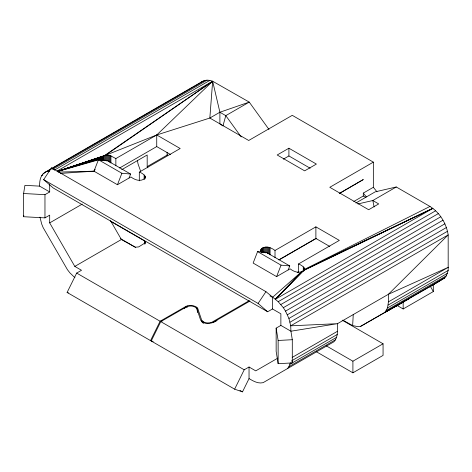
<?xml version="1.0" encoding="UTF-8"?>
<svg xmlns="http://www.w3.org/2000/svg" width="472" height="472" viewBox="0 0 472 472"><rect width="100%" height="100%" fill="white"/><g stroke="black" fill="none" stroke-linecap="round" stroke-linejoin="round"><path stroke-width="0.71" d="M186.174 307.685L186.174 306.275C189.915 304.918 194.995 305.042 197.691 308.34L201.768 320.435L201.768 321.845M342.206 320.169L383.063 343.787L383.063 355.398L352.908 372.809L316.275 351.681M49.684 183.956L49.684 191.939L39.63 186.133C39.465 181.112 40.344 175.118 45.029 172.268L202.506 81.349C205.644 79.62 209.415 79.992 212.654 81.237L249.245 102.105L269.01 129.493M355.906 203.001L375.205 191.85L396.262 186.983L429.974 206.441C439.839 212.607 446.4 223.498 448.176 234.903L448.176 270.438L446.394 275.742L444.878 277.719L438.311 281.878L360.608 326.37L358.142 326.695L352.655 325.586L353.245 314.582M217.031 320.571C212.388 323.503 204.376 325.485 200.647 320.187L196.8 308.529C194.446 305.644 189.998 305.537 186.723 306.723L160.775 321.627L151.205 341.002L234.631 389.17L244.201 369.794L249.039 367.004L249.039 378.609C253.269 381.04 258.013 383.931 263.105 382.668L333.975 341.746C338.489 336.89 337.368 329.71 337.498 323.674L388.426 294.268L448.4 267.24L388.426 301.868L387.524 307.921L384.904 312.346L404.433 301.443L393.105 307.608M152.497 341.291L150.533 340.613L67.107 292.445L76.676 273.076L81.514 270.279L74.812 266.414L49.684 222.89L49.684 215.149L44.964 217.875L23.6 216.725L23.6 193.514L24.916 185.343L39.63 186.133M23.6 216.725L23.818 215.368M298.463 272.698L298.463 263.995L339.338 240.395L315.886 226.855L275.011 250.455C271.624 247.894 266.951 245.818 262.804 247.841C260.857 248.461 259.877 251.187 261.812 252.437M287.407 368.638L288.917 366.661L290.357 362.785M60.257 173.413L93.993 171.188L98.441 159.725L107.144 160.504L130.596 174.044L129.051 178.032M58.103 172.085L93.993 171.188L117.445 184.729L121.894 173.265L130.596 174.044M288.203 269.919L289.749 265.925L266.296 252.384L257.594 251.611L253.139 263.075L276.598 276.616L290.085 268.828C293.59 271.589 298.829 273.666 302.983 271.04C306.977 268.243 300.959 264.68 298.463 263.995M276.598 276.616L281.046 265.152L289.749 265.925M150.533 340.613L160.102 321.243L186.174 306.275L184.446 308.664M234.631 389.17L242.49 391.872L249.039 378.609M93.993 171.188L95.132 169.359M100.843 160.209L101.604 158.987C101.303 156.91 103.622 155.748 105.327 155.382L156.733 134.968L209.839 118.041L219.893 112.236L249.245 102.105L225.793 115.646L222.961 125.935L219.893 123.841L219.893 112.236L212.654 81.237L57.088 171.053M280.87 325.414L280.87 313.803L272.497 308.971L267.659 311.762L53.218 187.956L43.654 179.637L51.507 167.861L265.942 291.666L278.191 301.691L283.33 307.679L285.525 311.119L288.917 318.458L290.699 325.822L290.923 331.214L292.292 339.71L292.292 362.921L278.138 363.682L276.149 351.351L276.149 328.14L280.87 325.414L290.923 331.214L337.498 323.674L290.699 325.822L448.176 234.903L388.426 294.268L388.426 301.868M267.659 311.762L258.09 303.443L265.942 291.666M429.974 206.441L304.257 269.53L432.853 208.37L275.377 299.289L301.496 271.766L272.497 297.36L272.497 308.971M303.98 270.072L432.853 208.37L303.549 270.58L275.377 299.289L302.292 271.441M275.377 299.289L302.983 271.04M201.096 82.441L202.506 81.349M105.327 160.456L105.327 155.382L212.654 81.237L209.839 118.041L248.709 140.479L292.262 115.333L373.346 162.144L373.346 187.295L376.986 191.821M102.389 160.445L102.389 156.816L57.259 171.478L104.448 155.63L212.654 81.237L156.733 134.968L115.858 158.568L110.082 155.494L105.327 155.382M429.52 286.958L444.878 277.719L360.608 326.37M43.153 173.725L45.701 172.25M46.976 171.513L51.436 168.935M52.327 168.421L204.706 80.452M41.642 175.696L42.917 174.959M52.882 169.206L207.167 80.128M54.274 170.209L209.839 80.393M23.6 193.514L44.964 194.665L49.684 191.939M119.628 167.997L156.733 146.574L170.681 154.627M121.717 169.69L147.181 154.987L147.181 166.598L147.913 167.855M49.684 222.89L82.222 204.105M147.181 166.598L167.601 154.81M117.445 184.729L130.933 176.941C134.437 179.702 139.677 181.779 143.83 179.153C147.825 176.357 141.806 172.793 139.311 172.109L180.186 148.509L156.733 134.968L156.733 146.574M74.812 266.414L121.387 239.522L135.293 247.216L138.691 246.903L145.093 242.909L145.234 241.888L144.556 240.944L110.719 221.386M288.911 148.22L277.188 154.987L304.658 170.852L316.387 164.079L288.911 148.22L288.911 155.955L310.145 168.215M283.359 159.164L288.911 155.955M373.346 162.144L329.792 187.295L368.656 209.733L378.709 203.928L372.809 200.523L357.9 203.963M339.274 193.426L363.298 179.555L339.805 193.308M353.776 201.497L363.298 195.998L363.298 193.095L373.346 187.295M396.262 186.983L372.809 200.523L374.148 206.942M278.781 259.883L315.886 238.46L329.828 246.508M279.383 259.724L316.334 238.389M297.224 272.639L298.499 271.907M249.257 300.646L211.845 322.246C208.577 323.432 204.128 323.32 201.768 320.435M213.019 322.406L249.912 301.065M278.191 301.691L435.668 210.772M280.864 304.511L438.341 213.592M283.33 307.679L440.801 216.76M285.525 311.119L443.001 220.2M287.407 314.741L444.878 223.822M288.917 318.458L446.394 227.539M290.02 322.187L447.497 231.268M277.731 358.177L255.741 370.874L249.039 367.004M292.197 357.422L337.498 331.273M291.973 360.62L337.268 334.471M388.196 305.065L448.176 270.438M290.02 364.213L336.595 337.327M387.524 307.921L447.497 273.294M288.917 366.661L335.486 339.775M386.415 310.369L446.394 275.742M396.846 305.319L403.165 308.971L433.32 291.56L433.278 284.291M326.382 345.905L352.908 361.198L383.063 343.787M384.904 312.346L409.124 298.735M45.029 172.268L47.229 171.371L49.69 171.047M57.271 171.489L101.964 157.323L101.964 160.226M102.159 160.067L101.604 158.987L57.289 171.56L101.681 157.866L101.681 160.043M57.283 171.531L101.563 158.427L101.563 159.878M162.262 321.001L160.102 321.243L76.676 273.076M276.149 328.14L278.138 340.471L292.292 339.71M67.107 292.445L68.416 292.894M151.205 341.002L153.17 341.675M342.979 320.234L352.655 325.586M219.893 112.236L225.793 115.646L241.18 136.915M363.298 195.998L365.782 197.432M98.441 159.725L121.894 173.265M257.594 251.611L281.046 265.152M269.943 295.891L272.497 297.36M43.654 179.637L258.09 303.443M160.775 321.627L244.201 369.794M239.941 390.397L242.49 391.872M120.295 238.531L135.617 247.387M74.93 277.695L69.915 272.875L67.449 269.707L43.153 227.616L41.642 223.899L39.972 217.144M51.507 167.861L53.147 169.289M363.298 193.095L366.343 196.889M110.46 220.601L121.387 239.522M430.452 286.51L433.32 291.56M140.65 171.324L138.036 163.884L137.358 160.244M291.95 360.797L292.292 362.921M403.165 301.714L403.165 308.971M352.908 361.198L352.908 372.809M315.886 226.855L315.886 238.46M304.34 268.409L304.34 269.86M304.139 267.854L304.139 270.757M303.785 267.329L303.785 270.957M303.284 266.845L303.284 271.193M278.138 340.471L278.138 363.682M275.011 250.455L275.011 257.706M270.072 247.67L270.072 254.921M269.235 247.381L269.235 253.906M268.32 247.175L268.32 253.706M267.364 247.057L267.364 253.588M266.385 247.033L266.385 252.839M265.417 247.104L265.417 252.909M264.479 247.269L264.479 252.343M263.6 247.517L263.6 252.591M262.804 247.841L262.804 252.195M262.113 248.242L262.113 252.597M261.541 248.703L261.541 252.331M261.116 249.21L261.116 252.113M260.833 249.753L260.833 251.924M203.633 322.004L203.633 323.414M202.866 321.544L202.866 322.954M202.234 321.019L202.234 322.423M197.691 308.34L197.691 312.564M197.16 307.679L197.16 310.493M196.44 307.077L196.44 308.481M187.266 305.903L187.266 307.313M167.117 152.285L167.117 155.2M145.187 176.522L145.187 177.973M145.093 241.558L145.093 243.735M144.987 175.968L144.987 178.87M144.863 241.239L144.863 244.142M144.633 175.442L144.633 179.071M144.556 240.944L144.556 243.847M144.131 174.959L144.131 179.307M139.311 172.109L139.311 180.811M115.858 158.568L115.858 165.82M110.92 155.784L110.92 163.041M110.082 155.494L110.082 162.751M109.168 155.288L109.168 161.819M108.212 155.176L108.212 160.976M107.232 155.152L107.232 160.952M106.265 155.217L106.265 161.023M104.448 155.63L104.448 160.704M103.651 160.309L103.651 155.955L57.254 171.46L102.961 156.356L102.961 159.984M44.964 194.665L44.964 217.875"/></g></svg>
